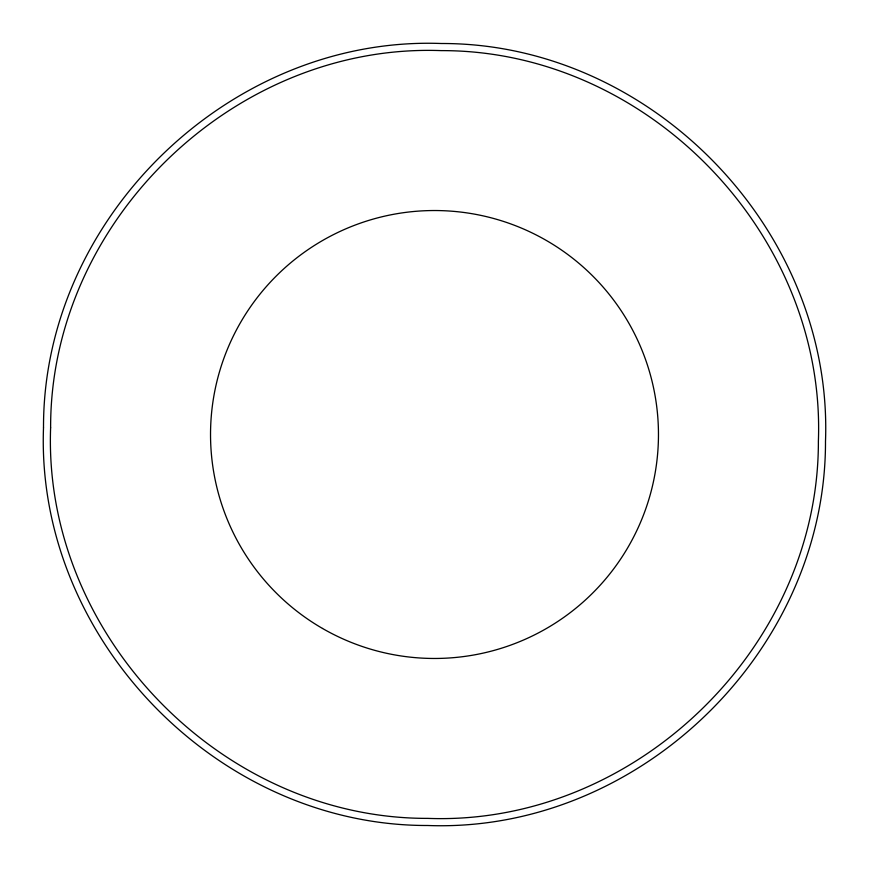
<?xml version="1.0" encoding="UTF-8"?>
<svg xmlns="http://www.w3.org/2000/svg" width="869" height="869" viewBox="0 0 869 869"><rect width="100%" height="100%" fill="white"/><g stroke="black" fill="none" stroke-linecap="round" stroke-linejoin="round"><path stroke-width="1.3" d="M43.504 427.678C35.618 637.998 217.207 826.039 427.678 825.496C637.998 833.382 826.039 651.793 825.496 441.322C833.382 231.002 651.793 42.961 441.322 43.504C231.002 35.618 42.961 217.207 43.504 427.678M50.619 427.798C42.863 634.294 221.16 818.924 427.798 818.381C634.294 826.137 818.924 647.839 818.381 441.202C826.137 234.706 647.839 50.076 441.202 50.619C234.706 42.863 50.076 221.16 50.619 427.798M322.518 628.461A223.963 223.963 0 0 0 658.463 434.5A223.963 223.963 0 0 0 322.518 240.539A223.963 223.963 0 0 0 322.518 628.461"/></g></svg>
